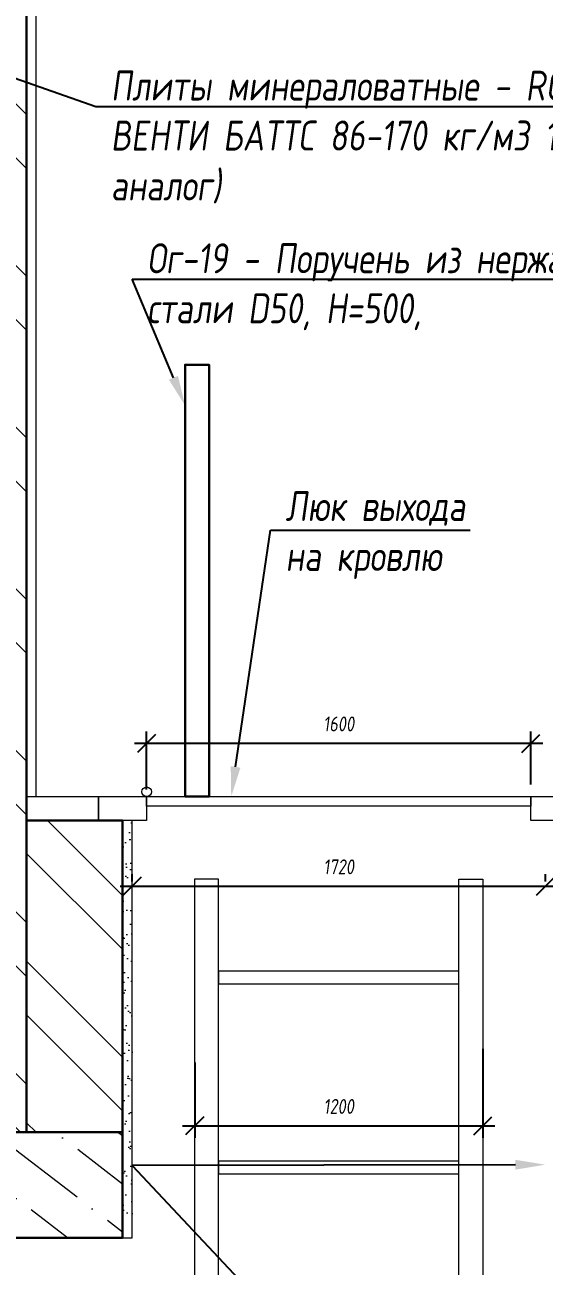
# Model space of a CAD drawing. Header units: millimetres. Extents: x 77165 to 11476408, y -193619 to 427745.
# Drawn here: x 395341 to 397502, y 353111 to 358284 of the extents above; entities that cross this region are included whole.
import ezdxf
from ezdxf import colors
from ezdxf.entities.mleader import LeaderData, LeaderLine
from ezdxf.math import Vec2, Vec3

# ---------------------------------------------------------------- set-up
doc = ezdxf.new("R2010")
doc.units = ezdxf.units.MM
doc.layers.get('Defpoints').update_dxf_attribs({"color": 3})
doc.layers.add('PDF _Штриховка', color=7, linetype='Continuous')
doc.layers.add('АР_Кровельный аэратор', color=250, linetype='Continuous')
for name, color, linetype, lineweight in [('АР_Лестницы ограждения', 86, 'Continuous', 13), ('АР_Перегородки_кирпич', 244, 'Continuous', 20), ('АР_Перегородки_кирпич_Штрих', 244, 'Continuous', 5), ('АР_Перекрытие', 250, 'Continuous', 30), ('АР_Штриховка', 253, 'Continuous', 13), ('Штриховка', 253, 'Continuous', 13)]:
    doc.layers.add(name, color=color, linetype=linetype, lineweight=lineweight)
doc.styles.add('Архитект', font='isocpeur.ttf', dxfattribs={"width": 0.8, "oblique": 8})
doc.styles.add('Архитектурный размер', font='isocpeur.ttf', dxfattribs={"width": 0.8, "oblique": 8})
doc.dimstyles.new('R_50', dxfattribs={"dimtxt": 200, "dimasz": 75, "dimexe": 50, "dimexo": 50, "dimgap": 50, "dimtad": 1, "dimdec": 0, "dimzin": 0, "dimdsep": 46, "dimtxsty": 'Архитектурный размер', "dimblk": 'OBLIQUE', "dimcen": 0, "dimdle": 50, "dimclrd": 256, "dimclre": 256, "dimclrt": 256, "dimadec": 0, "dimazin": 0, "dimtm": 1e-09, "dimtfac": 2, "dimtdec": 0, "dimtmove": 1, "dimatfit": 3, "dimfxl": 1, "dimtvp": 3, "dimtfill": 1, "dimtolj": 1, "dimtzin": 0, "dimarcsym": 0})

# ---------------------------------------------------------------- blocks, each defined once
blk = doc.blocks.new('_Oblique')
at = {"color": 0, "linetype": 'ByBlock', "lineweight": -2}
blk.add_line((-0.5, -0.5), (0.5, 0.5), dxfattribs=at)
blk = doc.blocks.new('*D1539')
at = {"layer": 'Defpoints', "color": 0, "transparency": 16777216}
for p in [(395787.4, 354663.9, 0), (397507.5, 354694), (397507.5, 354663.9, 0)]:
    blk.add_point(p, dxfattribs=at)
at = {"layer": 'АР_Кровельный аэратор', "lineweight": -2, "transparency": 16777216}
for p, q in [((395787.4, 354713.9), (395787.4, 354744)), ((397507.5, 354713.9), (397507.5, 354744)), ((395737.4, 354694), (397557.5, 354694))]:
    blk.add_line(p, q, dxfattribs=at)
at = {"layer": 'АР_Кровельный аэратор', "lineweight": -2, "transparency": 16777216, "xscale": 75, "yscale": 75, "zscale": 75, "rotation": 180}
blk.add_blockref('_Oblique', (395787.4, 354694), dxfattribs=at)
at = {"layer": 'АР_Кровельный аэратор', "lineweight": -2, "transparency": 16777216, "xscale": 75, "yscale": 75, "zscale": 75}
blk.add_blockref('_Oblique', (397507.5, 354694), dxfattribs=at)
at = {"layer": 'АР_Кровельный аэратор', "lineweight": 15, "transparency": 16777216, "insert": (396647.5, 354775), "char_height": 62, "attachment_point": 5, "style": 'Архитектурный размер', "bg_fill": 3, "box_fill_scale": 1.1, "bg_fill_color": 256, "bg_fill_true_color": 13158600, "bg_fill_transparency": 0}
blk.add_mtext('\\A1;1720', dxfattribs=at)
blk = doc.blocks.new('*D1540')
at = {"layer": 'Defpoints', "color": 0, "transparency": 16777216}
for p in [(395847.5, 355289.6), (397447.5, 355067.8), (395847.5, 355047.8)]:
    blk.add_point(p, dxfattribs=at)
at = {"layer": 'АР_Кровельный аэратор', "lineweight": -2, "transparency": 16777216}
for p, q in [((395847.5, 355097.8), (395847.5, 355339.6)), ((397447.5, 355117.8), (397447.5, 355339.6)), ((397497.5, 355289.6), (395797.5, 355289.6))]:
    blk.add_line(p, q, dxfattribs=at)
at = {"layer": 'АР_Кровельный аэратор', "lineweight": -2, "transparency": 16777216, "xscale": 75, "yscale": 75, "zscale": 75, "rotation": 180}
blk.add_blockref('_Oblique', (395847.5, 355289.6), dxfattribs=at)
at = {"layer": 'АР_Кровельный аэратор', "lineweight": -2, "transparency": 16777216, "xscale": 75, "yscale": 75, "zscale": 75}
blk.add_blockref('_Oblique', (397447.5, 355289.6), dxfattribs=at)
at = {"layer": 'АР_Кровельный аэратор', "lineweight": 15, "transparency": 16777216, "insert": (396647.5, 355370.6), "char_height": 62, "attachment_point": 5, "style": 'Архитектурный размер', "bg_fill": 3, "box_fill_scale": 1.1, "bg_fill_color": 256, "bg_fill_true_color": 13158600, "bg_fill_transparency": 0}
blk.add_mtext('\\A1;1600', dxfattribs=at)
blk = doc.blocks.new('*D1544')
at = {"layer": 'Defpoints', "color": 0, "transparency": 16777216}
for p in [(397247.5, 354066.2, 0), (396047.5, 354009.5, 0), (397247.5, 353695.4)]:
    blk.add_point(p, dxfattribs=at)
at = {"layer": 'АР_Кровельный аэратор', "lineweight": -2, "transparency": 16777216}
for p, q in [((397247.5, 354016.2), (397247.5, 353645.4)), ((396047.5, 353959.5), (396047.5, 353645.4)), ((395997.5, 353695.4), (397297.5, 353695.4))]:
    blk.add_line(p, q, dxfattribs=at)
at = {"layer": 'АР_Кровельный аэратор', "lineweight": -2, "transparency": 16777216, "xscale": 75, "yscale": 75, "zscale": 75, "rotation": 180}
blk.add_blockref('_Oblique', (396047.5, 353695.4), dxfattribs=at)
at = {"layer": 'АР_Кровельный аэратор', "lineweight": -2, "transparency": 16777216, "xscale": 75, "yscale": 75, "zscale": 75}
blk.add_blockref('_Oblique', (397247.5, 353695.4), dxfattribs=at)
at = {"layer": 'АР_Кровельный аэратор', "lineweight": 15, "transparency": 16777216, "insert": (396647.5, 353776.4), "char_height": 62, "attachment_point": 5, "style": 'Архитектурный размер', "bg_fill": 3, "box_fill_scale": 1.1, "bg_fill_color": 256, "bg_fill_true_color": 13158600, "bg_fill_transparency": 0}
blk.add_mtext('\\A1;1200', dxfattribs=at)

msp = doc.modelspace()

# ---------------------------------------------------------------- hatches: boundary and pattern name
at = {"layer": 'АР_Перегородки_кирпич_Штрих', "lineweight": 15, "transparency": 33554687}
h = msp.add_hatch(dxfattribs=at)
h.set_pattern_fill('ANSI32', color=256, scale=50, angle=90, style=0)
h.set_pattern_definition([(135, (-1317404.05, -59231.33), (-336.7596, -336.7596), []), (135, (-1317404.05, -59006.8), (-336.7596, -336.7596), [])])
h.paths.add_polyline_path([(395107.45279, 360107.48025), (395107.45279, 353669.12732), (395347.45279, 353669.12732), (395347.45279, 360107.48025)])
h = msp.add_hatch(dxfattribs=at)
h.set_pattern_fill('ANSI32', color=256, scale=50, angle=90, style=0)
h.set_pattern_definition([(135, (-1317564.33, -59231.33), (-336.7596, -336.7596), []), (135, (-1317564.33, -59006.8), (-336.7596, -336.7596), [])])
h.paths.add_polyline_path([(395347.45279, 353669.12732), (395747.21306, 353669.12732), (395747.21306, 354967.82847), (395347.45279, 354967.82847)])
at = {"layer": 'АР_Штриховка', "transparency": 33554559}
h = msp.add_hatch(dxfattribs=at)
h.set_pattern_fill('ANSI36', color=256, scale=50, angle=97.43388889)
h.set_pattern_definition([(142.433889, (-1324463.87, -59231.33), (-316.994321, 43.542487), [396.875, -79.375, 0, -79.375])])
h.paths.add_polyline_path([(393107.03246, 353669.12732), (393107.03246, 353229.12732), (395747.21306, 353229.12732), (395747.21306, 353669.12732)])
at = {"layer": 'Штриховка', "ltscale": 10}
h = msp.add_hatch(dxfattribs=at)
h.set_pattern_fill('ПЕСЧАНЫЙ ИЛИ СУПЕСЧАНЫЕ ГРУНТЫ', color=256, scale=29.970027, angle=180, pattern_type=2)
h.set_pattern_definition([(37.5, (522324.216, 420330.025), (-2.39765, 73.338638), [0, -57.85414, 0, -64.705287, 0, -61.850642]), (7.5, (522324.22, 420330.02), (67.361124, 107.416336), [0, -31.210786, 0, -52.14485, 0, -19.982515]), (327.5, (522277.4, 420330.025), (118.530312, 0.215362), [0, -19.030967, 0, -68.51148, 0, -89.445544]), (317.5, (522277.4, 420330.02), (114.419036, 33.40599), [0, -9.515483, 0, -44.913082, 0, -51.38361])])
h.paths.add_polyline_path([(395787.41288, 354967.82847), (395747.45284, 354967.82847), (395747.45284, 353329.46702), (395787.41288, 353329.46702), (395787.41288, 353669.12732)])

# ---------------------------------------------------------------- linework, layer by layer
at = {"layer": 'PDF _Штриховка', "lineweight": 18}
msp.add_lwpolyline([(396147.04584, 354286.95932), (397147.24589, 354286.95932), (397147.24589, 354339.63491), (396147.04584, 354339.63491)], close=True, dxfattribs=at)
at = {"layer": 'PDF _Штриховка', "lineweight": 18, "elevation": 0}
msp.add_lwpolyline([(396147.04584, 353495.8222), (397147.24589, 353495.8222), (397147.24589, 353548.49779), (396147.04584, 353548.49779)], close=True, dxfattribs=at)
at = {"layer": 'АР_Перегородки_кирпич', "lineweight": 30, "ltscale": 100}
for points in [[(395107.45279, 360107.48025), (395107.45279, 353669.12732), (395347.45279, 353669.12732), (395347.45279, 360107.48025)], [(395347.45279, 353669.12732), (395747.21306, 353669.12732), (395747.21306, 354967.82847), (395347.45279, 354967.82847)]]:
    msp.add_lwpolyline(points, close=True, dxfattribs=at)
at = {"layer": 'АР_Перекрытие', "lineweight": 30, "ltscale": 100}
msp.add_lwpolyline([(393107.03246, 353669.12732), (393107.03246, 353229.12732), (395747.21306, 353229.12732), (395747.21306, 353669.12732)], close=True, dxfattribs=at)
at = {"layer": 'Штриховка', "ltscale": 20}
for points in [[(395347.45279, 355067.72855), (395387.41282, 355067.72855), (395387.41586, 359564.0529), (395347.45588, 359564.00561)], [(395747.45284, 353229.12732), (395787.41288, 353229.12732), (395787.41288, 354967.82847), (395747.45284, 354967.82847)]]:
    msp.add_lwpolyline(points, close=True, dxfattribs=at)
at = {"layer": 'Штриховка', "ltscale": 10}
for points in [[(395347.45279, 355067.72855), (395647.45284, 355067.72855), (395647.45284, 354967.82847), (395347.45279, 354967.82847)], [(395647.45284, 355067.82847), (395847.45284, 355067.82847), (395847.45284, 354967.82847), (395647.45284, 354967.82847)], [(395847.45284, 355067.82847), (397447.45284, 355067.82847), (397447.45284, 355027.82847), (395847.45284, 355027.82847)], [(397447.45284, 355067.82847), (397647.45284, 355067.82847), (397647.45284, 354967.82847), (397447.45284, 354967.82847)]]:
    msp.add_lwpolyline(points, close=True, dxfattribs=at)
at = {"layer": 'Штриховка', "ltscale": 20}
msp.add_circle((395847.45284, 355087.82847), 20, dxfattribs=at)

# ---------------------------------------------------------------- leaders
at = {"layer": 'АР_Кровельный аэратор', "lineweight": 15}
ml = msp.add_multileader_mtext('Standard', dxfattribs=at)
ml.set_content('{\\C256;Плиты минераловатные - ROCKWOOL ВЕНТИ БАТТС 86-170 кг/м3 100 мм (или аналог)}', color=256, style='Архитект')
ml.set_leader_properties()
ml.build(insert=Vec2(0, 0))
ml.multileader.update_dxf_attribs({"text_left_attachment_type": 6, "text_right_attachment_type": 6, "dogleg_length": 50, "arrow_head_size": 124.87511})
ctx = ml.context
ctx.base_point, ctx.char_height, ctx.arrow_head_size, ctx.landing_gap_size, ctx.plane_origin = Vec3(395685.82578, 357943.46363), 124.8751104, 124.87511, 12.48751, Vec3(398458.54119, 357497.93791)
ctx.left_attachment, ctx.right_attachment = 6, 6
notes = []
notes.append((ctx, [(0, (1, 1, 0), (395635.87574, 357943.46363), (1, 0), 49.95004, [(0, [(394907.65261, 358200.02235)], 0, [])])]))
ctx.mtext.insert, ctx.mtext.width, ctx.mtext.defined_height, ctx.mtext.flow_direction = Vec3(395698.31329, 358093.31376), 2613.0888483, 478.46064, 5
ml = msp.add_multileader_mtext('Standard', dxfattribs=at)
ml.set_content('Ог-19 - Поручень из нержавеющей стали D50, H=500, ', color=256, style='Архитект')
ml.set_leader_properties()
ml.build(insert=Vec2(0, 0))
ml.multileader.update_dxf_attribs({"text_left_attachment_type": 6, "text_right_attachment_type": 6, "dogleg_length": 50, "arrow_head_size": 124.87511})
ctx = ml.context
ctx.base_point, ctx.char_height, ctx.arrow_head_size, ctx.landing_gap_size, ctx.plane_origin = Vec3(395837.03109, 357223.70649), 124.8751104, 124.87511, 12.48751, Vec3(404913.58108, 357616.60113)
ctx.left_attachment, ctx.right_attachment = 6, 6
notes.append((ctx, [(0, (1, 1, 0), (395787.08105, 357223.70649), (1, 0), 49.95004, [(0, [(396007.45284, 356697.89843)], 0, [])])]))
ctx.mtext.insert, ctx.mtext.width, ctx.mtext.defined_height, ctx.mtext.flow_direction = Vec3(395849.5186, 357373.55662), 2440.7961086, 307.69066, 5
ml = msp.add_multileader_mtext('Standard', dxfattribs=at)
ml.set_content('Люк выхода на кровлю ', color=256, style='Архитект')
ml.set_leader_properties()
ml.build(insert=Vec2(0, 0))
ml.multileader.update_dxf_attribs({"text_left_attachment_type": 6, "text_right_attachment_type": 6, "dogleg_length": 50, "arrow_head_size": 124.87511})
ctx = ml.context
ctx.base_point, ctx.char_height, ctx.arrow_head_size, ctx.landing_gap_size, ctx.plane_origin = Vec3(396413.22595, 356178.79722), 124.8751104, 124.87511, 12.48751, Vec3(402409.5247, 355816.60113)
ctx.left_attachment, ctx.right_attachment = 6, 6
notes.append((ctx, [(0, (1, 1, 0), (396363.2759, 356178.79722), (1, 0), 49.95004, [(0, [(396199.75811, 355067.82847)], 0, [])])]))
ctx.mtext.insert, ctx.mtext.width, ctx.mtext.defined_height, ctx.mtext.flow_direction = Vec3(396425.71346, 356341.13487), 761.1254265, 307.69066, 5
ml = msp.add_multileader_mtext('Standard', dxfattribs=at)
ml.set_content('Пароизоляция - 1 слой ', color=256, style='Архитект')
ml.set_leader_properties()
ml.build(insert=Vec2(0, 0))
ml.multileader.update_dxf_attribs({"text_left_attachment_type": 6, "text_right_attachment_type": 6, "dogleg_length": 50, "arrow_head_size": 124.87511})
ctx = ml.context
ctx.base_point, ctx.char_height, ctx.arrow_head_size, ctx.landing_gap_size, ctx.plane_origin = Vec3(392971.77247, 355608.78707), 124.8751104, 124.87511, 12.48751, Vec3(398333.50014, 355476.77883)
ctx.left_attachment, ctx.right_attachment = 6, 6
notes.append((ctx, [(1, (1, 1, 0), (394512.93394, 355608.78707), (-1, 0), 49.95004, [(0, [(395107.45279, 356084.23053)], 0, [])])]))
ctx.mtext.insert, ctx.mtext.width, ctx.mtext.defined_height, ctx.mtext.flow_direction = Vec3(392984.25998, 355771.12472), 2391.1186989, 268.58319, 5
ml = msp.add_multileader_mtext('Standard', dxfattribs=at)
ml.set_content('Штукатурка по сетке ^Jс окрашиванием ', color=256, style='Архитект')
ml.set_leader_properties()
ml.build(insert=Vec2(0, 0))
ml.multileader.update_dxf_attribs({"text_left_attachment_type": 6, "text_right_attachment_type": 6, "dogleg_length": 50, "arrow_head_size": 124.87511})
ctx = ml.context
ctx.base_point, ctx.char_height, ctx.arrow_head_size, ctx.landing_gap_size, ctx.plane_origin = Vec3(394471.41031, 352944.79309, 0), 124.8751104, 124.87511, 12.48751, Vec3(399830.18662, 352812.78485, 0)
ctx.left_attachment, ctx.right_attachment = 6, 6
notes.append((ctx, [(1, (1, 1, 0), (396337.23284, 352944.79309, 0), (-1, 0), 434.68622, [(1, [(397507.49281, 353533.67866, 0), (395787.41288, 353530.60532, 0)], 0, [])])]))
ctx.mtext.insert, ctx.mtext.width, ctx.mtext.defined_height, ctx.mtext.flow_direction = Vec3(394483.89782, 353107.13073, 0), 2391.1186989, 268.58319, 5
for ctx, leaders in notes:
    for number, flags, end, landing, length, lines in leaders:
        leader = LeaderData()
        leader.index, (leader.has_last_leader_line, leader.has_dogleg_vector, leader.attachment_direction) = number, flags
        leader.last_leader_point, leader.dogleg_vector, leader.dogleg_length = Vec3(end), Vec3(landing), length
        for number, points, colour, breaks in lines:
            line = LeaderLine()
            line.index, line.vertices, line.color, line.breaks = number, Vec3.list(points), colors.encode_raw_color(colour), breaks
            leader.lines.append(line)
        ctx.leaders.append(leader)

# ---------------------------------------------------------------- next in the draw order: dimensions: what is measured, and where the dimension line sits
for base, p1, p2, picture, middle in [((395847.45284, 355289.58281), (397447.45284, 355067.82847), (395847.45284, 355047.82847), '*D1540', (396647.45284, 355370.58281)), ((397507.49281, 354693.97215, 0), (395787.41288, 354663.90394), (397507.49281, 354663.90394), '*D1539', (396647.45284, 354774.97215, 0))]:
    dim = msp.add_linear_dim(base=base, p1=p1, p2=p2, dimstyle='R_50', override={"dimtxt": 62, "dimpost": '\\X'}, dxfattribs=at)
    dim.commit()
    dim.dimension.update_dxf_attribs({"geometry": picture, "text_midpoint": middle})

# ---------------------------------------------------------------- next in the draw order: linework, layer by layer
at = {"layer": 'PDF _Штриховка', "lineweight": 18}
for points in [[(396147.04584, 351789.41973), (396147.04584, 354724.04962), (396047.45284, 354724.04962), (396047.45284, 351789.41973)], [(397147.04584, 351789.41973), (397147.04584, 354724.04962), (397247.45284, 354724.04962), (397247.45284, 351789.41973)]]:
    msp.add_lwpolyline(points, dxfattribs=at)
at = {"layer": 'АР_Лестницы ограждения', "lineweight": 30, "ltscale": 100}
msp.add_lwpolyline([(396007.45284, 355067.82847), (396107.45284, 355067.82847), (396107.45284, 356867.82847), (396007.45284, 356867.82847)], close=True, dxfattribs=at)

# ---------------------------------------------------------------- next in the draw order: dimensions: what is measured, and where the dimension line sits
at = {"layer": 'АР_Кровельный аэратор', "lineweight": 15}
dim = msp.add_linear_dim(base=(397247.45284, 353695.42539, 0), p1=(396047.45284, 354009.47518), p2=(397247.45284, 354066.17762), dimstyle='R_50', override={"dimtxt": 62, "dimpost": '\\X'}, dxfattribs=at)
dim.commit()
dim.dimension.update_dxf_attribs({"geometry": '*D1544', "text_midpoint": (396647.45284, 353776.42539, 0)})

doc.saveas('drawing.dxf')
